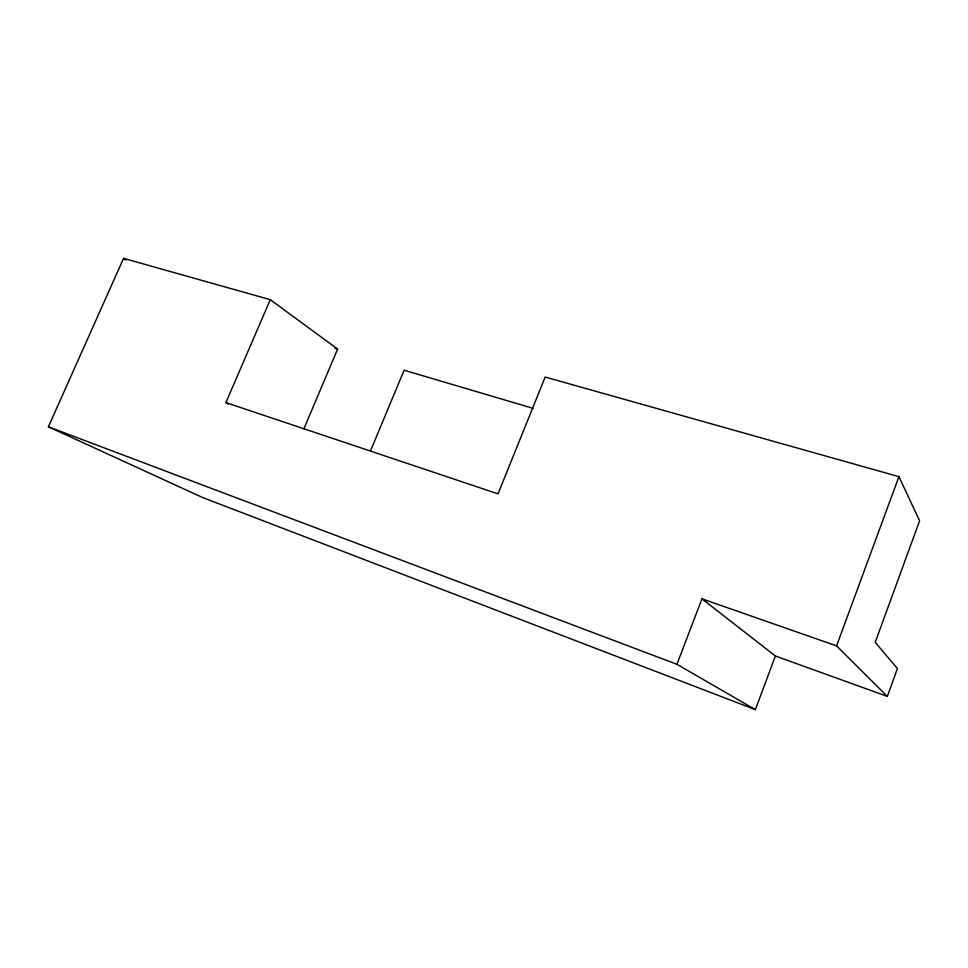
<?xml version="1.0" encoding="UTF-8"?>
<svg xmlns="http://www.w3.org/2000/svg" width="968" height="968" viewBox="0 0 968 968"><rect width="100%" height="100%" fill="white"/><g stroke="black" fill="none" stroke-linecap="round" stroke-linejoin="round"><path stroke-width="1.45" d="M775.392 655.989L887.329 696.403L897.421 668.561L875.217 642.341L919.6 520.796L898.921 476.655L545.153 377.048L498.024 493.861L225.895 402.603L270.278 299.669L123.565 258.359L48.4 426.791L202.602 497.528L755.355 709.641L775.392 655.989L701.945 598.841L676.947 664.302L755.355 709.641M887.329 696.403L836.582 645.874L898.921 476.655M370.502 450.906L404.104 370.212L533.38 408.435M303.843 428.909L337.626 349.097L270.278 299.669M334.746 348.238L337.626 349.097M701.945 598.841L836.582 645.874M48.4 426.791L676.947 664.302M225.895 402.603L228.496 404.104M123.565 258.359L126.034 260.005"/></g></svg>
